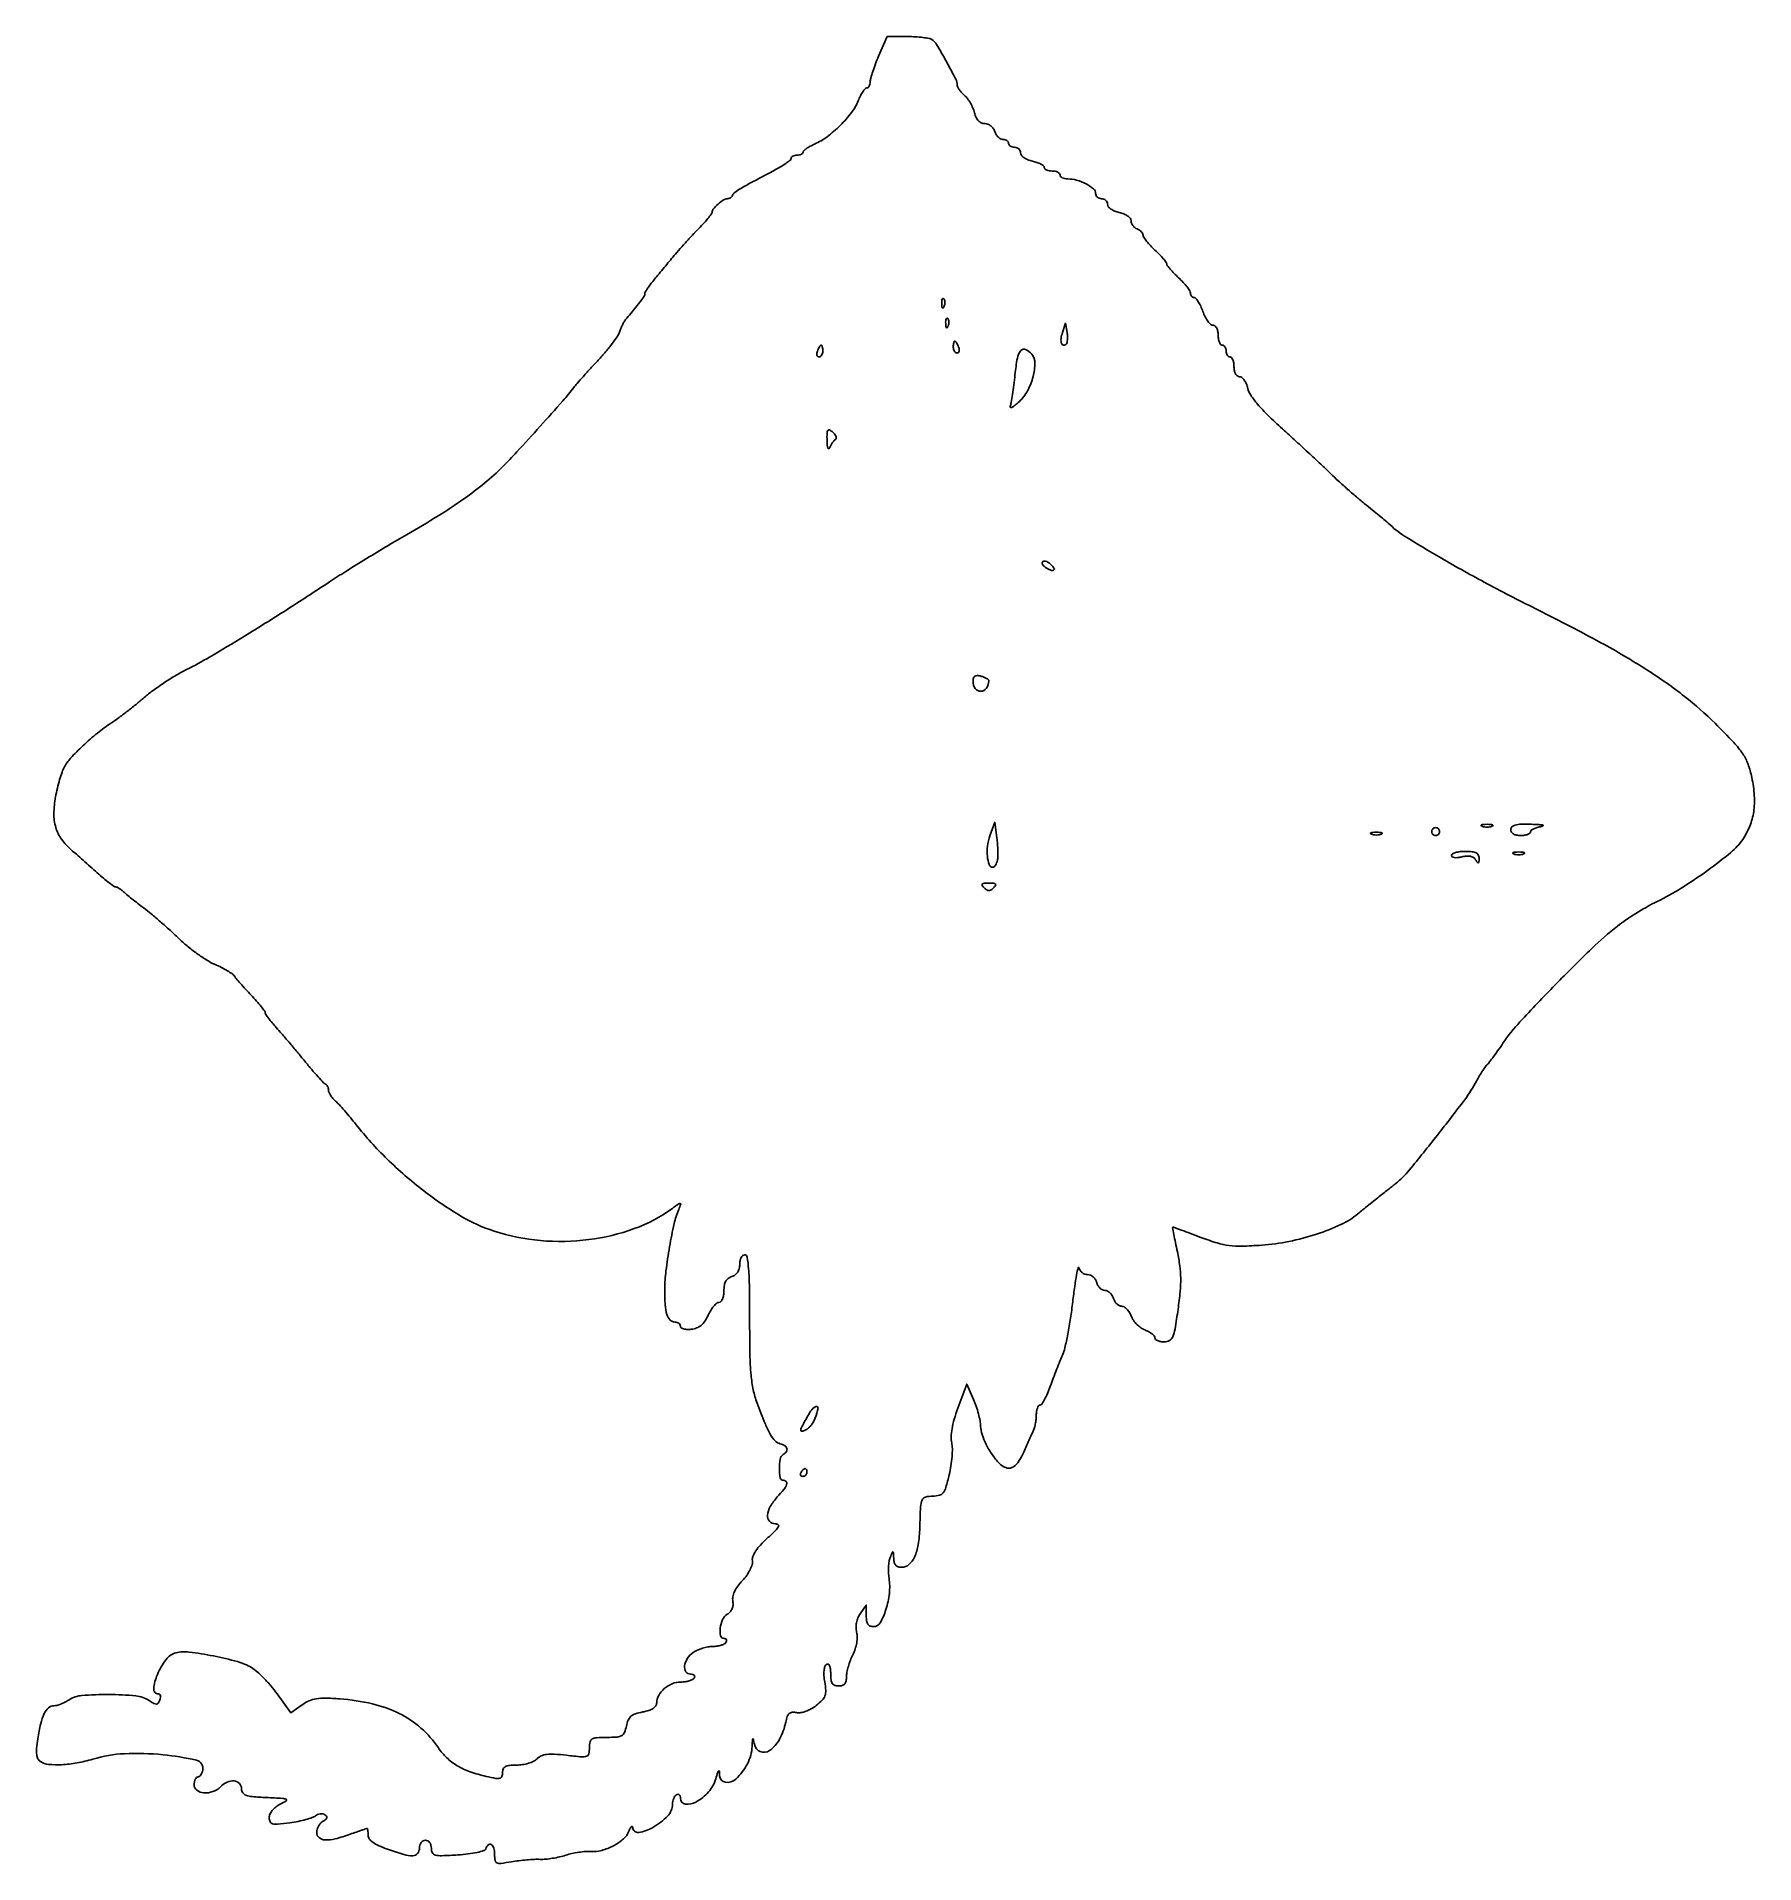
# Model space of a CAD drawing. Extents: x 0 to 435, y 0 to 462.
import ezdxf

# ---------------------------------------------------------------- set-up
doc = ezdxf.new("R2010")
doc.units = 0

msp = doc.modelspace()

# ---------------------------------------------------------------- linework, layer by layer
for points in [[(213.123144, 457.064619, 0.010484), (212.310296, 455.06035, 0.012153), (211.623674, 453.119399, 0.011232), (211.121452, 451.456165, 0.0678), (211, 450.564619, -0.054203), (210.934921, 449.966059, -0.073909), (210.741888, 449.459607, -0.093565), (210.456597, 449.119718, -0.173181), (210.12132, 449, 0.217371), (209.703779, 448.809475, 0.031301), (209.120386, 448.045313, 0.03078), (208.507809, 446.994821, 0.021813), (207.947773, 445.75, -0.067782), (206.266383, 442.775573, -0.034746), (203.438182, 439.546541, -0.034532), (200.125028, 436.681604, -0.056866), (196.933846, 434.810424, 0.020123), (195.810076, 434.257903, 0.028438), (194.861817, 433.671212, 0.027856), (194.166249, 433.123966, 0.21536), (194, 432.755889, -0.189864), (193.886296, 432.467248, -0.088604), (193.559375, 432.222042, -0.06842), (193.074049, 432.055722, -0.04842), (192.5, 432, 0.051412), (191.926059, 431.940829, 0.071339), (191.440625, 431.764784, 0.091382), (191.114332, 431.504896, 0.180921), (191, 431.199266, -0.230384), (190.793477, 430.774841, -0.014117), (189.629973, 429.914275, -0.018691), (188.123151, 428.945846, -0.012571), (186.336078, 427.949266, 0.00163), (180.726166, 424.979839, 0.012637), (178.145874, 423.518324, 0.024504), (176.716593, 422.562109, 0.139982), (176.166667, 421.844709, -0.090892), (175.965474, 421.521754, -0.065995), (175.640997, 421.248133, -0.064534), (175.247887, 421.06312, -0.077906), (174.845238, 421, 0.150486), (173.880335, 420.702863, 0.034099), (172.516743, 419.632214, 0.033159), (171.318034, 418.397735, 0.177944), (171, 417.532398, -0.169643), (170.867336, 417.15264, -0.00636), (169.898438, 415.966404, -0.010864), (168.686903, 414.583213, -0.007362), (167.25, 413.058595, 0.005418), (165.613197, 411.335344, 0.003718), (163.792303, 409.346744, 0.003748), (162.067269, 407.405411, 0.007599), (160.745075, 405.847626, -0.000261), (159.544441, 404.390237, -0.000192), (158.213356, 402.777481, -0.000194), (156.953662, 401.253627, -0.000435), (155.995075, 400.09699, 0.013114), (155.231051, 399.126026, 0.017045), (154.586053, 398.196008, 0.014775), (154.104195, 397.397115, 0.129006), (154, 397, -0.141162), (153.825393, 396.393859, -0.018845), (153.067834, 395.283266, -0.012245), (151.727871, 393.55959, -0.002203), (149.140893, 390.423188, 0.04135), (148.751368, 389.867579, 0.017293), (148.317311, 389.061995, 0.01697), (147.909833, 388.163311, 0.021109), (147.595679, 387.301459, -0.072399), (147.066361, 386.210917, -0.013107), (145.749824, 384.377036, -0.013879), (144.079203, 382.296721, -0.012179), (142.223324, 380.217564, 0.003072), (140.305014, 378.145687, 0.003243), (138.446851, 376.087216, 0.003099), (136.867747, 374.292635, 0.014669), (136, 373.232815, -0.016509), (133.27524, 369.929804, -0.002436), (127.517054, 363.46493, -0.002757), (121.663279, 357.028586, -0.011262), (118, 353.220886, -0.023697), (113.490171, 349.145661, -0.01792), (108.183322, 345.097986, -0.015167), (101.741195, 340.827154, -0.008732), (93.743862, 336.059011, 0.004367), (88.988619, 333.279827, 0.002898), (83.57883, 330.011737, 0.002916), (78.361916, 326.776777, 0.005678), (74.243862, 324.124141, -0.003735), (63.161883, 316.924605, -0.004692), (52.781856, 310.427203, -0.004912), (43.934616, 305.122977, -0.017424), (38.115076, 301.97835, 0.018863), (35.480601, 300.544988, 0.011741), (32.499297, 298.677987, 0.011777), (29.641462, 296.695358, 0.02084), (27.395995, 294.909984, -0.007843), (25.319973, 293.169396, -0.006004), (22.998252, 291.329843, -0.006074), (20.782806, 289.659992, -0.014263), (19.078819, 288.481149, 0.025926), (15.553903, 285.919025, 0.018891), (11.905167, 282.730795, 0.018439), (8.778586, 279.55761, 0.062514), (7.101777, 277.190173, 0.040907), (6.595397, 276.023908, 0.011561), (6.000672, 274.133112, 0.011569), (5.425508, 271.957711, 0.011981), (4.958873, 269.783138, 0.043905), (4.535671, 265.551012, 0.075681), (5.025734, 262.052273, 0.082222), (6.488602, 259.056963, 0.061452), (8.973406, 256.34186, -0.002748), (10.218754, 255.266228, -0.001064), (11.932813, 253.762794, -0.001053), (13.783454, 252.125645, -0.001303), (15.5, 250.592642, 0.007842), (17.081842, 249.216701, 0.011366), (18.52433, 248.056213, 0.007155), (19.757184, 247.137458, 0.157528), (20.178571, 247.000782, -0.112985), (20.525006, 246.921066, -0.026931), (21.045982, 246.633042, -0.026335), (21.622866, 246.228526, -0.023363), (22.178571, 245.75, 0.017112), (22.927728, 245.08841, 0.003903), (24.242012, 244.022597, 0.004034), (25.777541, 242.817258, 0.003916), (27.347427, 241.624797, -0.012947), (29.16362, 240.192794, -0.005734), (31.489314, 238.213812, -0.005671), (33.906542, 236.059987, -0.00761), (36.044698, 234.050449, 0.020501), (38.216512, 232.112239, 0.015787), (40.733827, 230.174406, 0.016049), (43.205558, 228.510887, 0.036272), (45.197271, 227.454209, -0.013646), (46.894501, 226.64988, -0.016601), (48.435732, 225.801799, -0.015252), (49.673212, 225.014284, -0.101632), (50.179689, 224.492988, 0.033524), (50.634045, 223.876888, 0.004281), (51.708498, 222.629419, 0.004996), (53.012854, 221.170661, 0.004141), (54.429689, 219.643229, -0.008273), (55.797932, 218.143515, -0.01196), (56.95258, 216.770229, -0.00772), (57.864036, 215.595261, -0.16074), (58.004627, 215.178798, 0.148233), (58.130109, 214.774782, 0.010717), (58.814349, 213.810024, 0.014272), (59.702651, 212.681552, 0.010283), (60.754627, 211.472347, -0.005865), (62.114586, 209.936736, -0.002126), (64.009791, 207.726566, -0.002108), (66.064073, 205.289423, -0.002509), (67.980833, 202.972347, 0.005047), (69.753438, 200.851542, 0.007221), (71.371364, 199.009585, 0.004246), (72.764026, 197.495565, 0.102784), (73.230833, 197.166667, -0.111975), (73.525219, 196.95114, -0.062431), (73.774057, 196.580387, -0.057496), (73.942743, 196.120478, -0.059239), (74, 195.638908, 0.104573), (74.12, 195.071425, 0.036772), (74.514063, 194.333149, 0.034584), (75.080323, 193.561289, 0.034112), (75.75, 192.871051, -0.023688), (76.64749, 191.983753, -0.006105), (78.008451, 190.467665, -0.0062), (79.519847, 188.698276, -0.006273), (80.980897, 186.89881, 0.032557), (88.821095, 178.217324, 0.028519), (98.060939, 170.20832, 0.029696), (107.493256, 163.786235, 0.056365), (115.849739, 159.996396, 0.05647), (127.61431, 157.607351, 0.053477), (139.838863, 157.843638, 0.055243), (151.336356, 160.615304, 0.070611), (160.950298, 165.71756, -0.003229), (162.605272, 166.905185, -0.189759), (162.959059, 166.992111, -0.482325), (163.077541, 166.793488, -0.008953), (162.562601, 165.5, 0.044064), (161.41641, 161.90579, 0.01189), (160.245426, 156.034295, 0.012521), (159.337192, 149.943765, 0.028978), (159.036755, 145.331787, 0.016475), (159.139333, 141.362124, 0.060183), (159.586917, 138.88844, 0.117892), (160.401011, 137.511423, 0.203275), (161.606989, 137, -0.074971), (162.139226, 136.919744, -0.088746), (162.590803, 136.686738, -0.100687), (162.892679, 136.340263, -0.129725), (163, 135.933578, 0.249719), (163.204679, 135.549316, 0.081602), (163.807813, 135.273366, 0.058686), (164.696507, 135.139948, 0.036601), (165.75, 135.183578, 0.064603), (167.100222, 135.519134, 0.080815), (168.210131, 136.175263, 0.07142), (169.151194, 137.22044, 0.038888), (170, 138.728358, -0.029395), (170.665996, 139.965841, -0.037457), (171.426562, 141.014743, -0.041046), (172.169441, 141.75925, -0.173494), (172.75, 141.978358, 0.208125), (173.238647, 142.201105, 0.083298), (173.641595, 142.834646, 0.061605), (173.91112, 143.781852, 0.03856), (174, 144.932612, -0.042103), (174.115697, 146.304149, -0.085875), (174.47461, 147.319937, -0.103733), (175.098, 148.034013, -0.084964), (176, 148.5, 0.082373), (176.845813, 148.931461, 0.089468), (177.479224, 149.602911, 0.08347), (177.868092, 150.494594, 0.061248), (178, 151.567388, -0.04941), (178.092221, 152.498334, -0.069382), (178.367188, 153.285603, -0.089528), (178.772753, 153.815634, -0.186772), (179.25, 154.000624, -0.370487), (179.891912, 153.449866, -0.018825), (180.23078, 150.501114, -0.015714), (180.443939, 145.803738, -0.003481), (180.5, 137.750624, 0.004254), (180.575271, 128.902952, 0.018008), (180.856106, 123.611807, 0.029556), (181.419099, 119.839088, 0.038874), (182.39715, 116.5, 0.005733), (184.484916, 111.18225, 0.033072), (185.803073, 108.465244, 0.068074), (186.950127, 106.968075, 0.131892), (188.25, 106.225835, -0.073623), (189.397487, 105.735888, -0.190188), (189.928973, 105.028548, -0.22543), (189.789596, 104.240005, -0.100039), (189, 103.5, 0.213263), (188.238215, 102.37928, 0.044219), (188.022781, 99.948023, 0.045637), (188.23411, 97.637527, 0.361738), (189, 97, -0.21578), (189.722666, 96.672895, -0.27205), (189.858437, 95.964887, -0.083748), (189.151486, 94.697713, -0.017921), (187.5, 92.783426, 0.055592), (185.721216, 90.377297, 0.113579), (185.032614, 88.146035, 0.206202), (185.555009, 86.638385, 0.210672), (187.002881, 86, -0.153743), (187.715278, 85.775645, -0.385233), (187.82711, 85.287429, -0.073981), (187.077567, 84.317531, -0.007613), (184.954327, 82.339772, 0.02145), (183.217835, 80.630136, 0.041459), (182.011916, 79.099932, 0.054077), (181.323286, 77.765853, 0.129676), (181.201446, 76.668229, -0.11167), (181.12651, 75.671729, -0.042197), (180.602919, 74.367729, -0.038269), (179.756319, 72.963887, -0.03346), (178.670009, 71.637071, 0.030478), (177.481175, 70.202555, 0.048948), (176.674128, 68.835395, 0.059504), (176.260012, 67.571284, 0.09695), (176.255047, 66.44614, -0.069822), (176.303712, 65.463141, -0.078796), (176.072564, 64.547268, -0.079504), (175.571881, 63.754242, -0.072807), (174.835038, 63.129053, 0.14789), (173.661284, 61.787805, 0.074966), (173.045061, 59.608735, 0.093913), (173.162434, 57.697416, 0.343136), (174.059017, 57, -0.108972), (174.413961, 56.921712, -0.182303), (174.6254, 56.70625, -0.161196), (174.656512, 56.3821, -0.082592), (174.5, 56, -0.139843), (174.077693, 55.614908, -0.042591), (173.264961, 55.29375, -0.038931), (172.249412, 55.073711, -0.0339), (171.163489, 55, 0.046853), (169.960583, 54.887032, 0.029493), (168.590704, 54.542718, 0.029498), (167.27134, 54.039777, 0.046994), (166.222506, 53.443296, 0.095028), (164.742305, 51.917696, 0.115387), (164.058862, 50.051484, 0.180881), (164.405862, 48.612344, 0.249041), (165.559017, 48, -0.066118), (166.110654, 47.926733, -0.138808), (166.478525, 47.70625, -0.191142), (166.607943, 47.379648, -0.139169), (166.5, 47, -0.141937), (166.074032, 46.614762, -0.041902), (165.245127, 46.29375, -0.038364), (164.207748, 46.07368, -0.0331), (163.095971, 46, 0.097555), (160.923658, 45.572086, 0.08146), (158.917686, 44.337926, 0.085739), (157.495313, 42.599087, 0.129355), (157, 40.716572, -0.15405), (156.764987, 39.971892, -0.096809), (156.101929, 39.33358, -0.066665), (154.998743, 38.813904, -0.030424), (153.4509, 38.424811, 0.031801), (151.597109, 37.953385, 0.099668), (150.481429, 37.327435, 0.115582), (149.787437, 36.376981, 0.050831), (149.3259, 34.879498, -0.044551), (148.844304, 33.244409, -0.168705), (148.15965, 32.447451, -0.115986), (146.967785, 32.084178, -0.016229), (144.375, 32, 0.013291), (141.754875, 31.93034, 0.121274), (140.670967, 31.601532, 0.20969), (140.154402, 30.880258, 0.052076), (140, 29.401813, -0.055401), (139.828189, 27.85595, -0.263955), (139.252606, 27.222426, -0.10262), (138.004716, 27.081293, -0.00591), (134.151977, 27.482361, 0.012609), (131.099328, 27.758853, 0.046513), (129.165484, 27.704985, 0.0752), (127.808589, 27.328103, 0.091342), (126.723405, 26.580548, -0.085181), (125.864937, 25.973564, -0.036973), (124.558036, 25.464286, -0.035208), (123.054734, 25.116603, -0.039244), (121.571429, 25, 0.022067), (119.740333, 24.919147, 0.100155), (118.721488, 24.617441, 0.171956), (118.189972, 24.038449, 0.100863), (118, 23.106297, -0.086333), (117.827995, 22.117548, -0.253736), (117.329831, 21.672328, -0.103363), (116.306195, 21.64534, -0.010345), (113.894959, 22.134936, -0.029804), (109.796035, 23.316288, -0.049547), (106.544854, 24.843744, -0.055827), (103.936078, 26.825965, -0.052986), (101.778678, 29.368563, 0.063233), (97.356202, 34.369906, 0.065079), (91.864101, 38.050939, 0.058374), (85.089247, 40.477089, 0.037591), (76.834574, 41.742562, 0.012123), (73.156477, 41.936677, 0.046567), (70.872516, 41.788962, 0.067258), (69.109774, 41.259164, 0.048162), (67.323916, 40.230648), (64.478683, 38.204664), (60.989342, 43.028146, 0.019933), (59.433347, 45.007872, 0.01703), (57.643744, 46.967652, 0.017367), (55.892859, 48.638354, 0.045868), (54.5, 49.665829, 0.070245), (50.97113, 51.172948, 0.017664), (44.86574, 52.589931, 0.016428), (38.724229, 53.580244, 0.092947), (35.427953, 53.387715, 0.173548), (32.923853, 51.720582, 0.058629), (30.703547, 47.866219, 0.078226), (29.792985, 44.290679, 0.441791), (30.968615, 43, -0.189513), (31.287979, 42.874444, -0.145911), (31.479571, 42.548834, -0.098), (31.502777, 42.052294, -0.054487), (31.347856, 41.464115, -0.059185), (30.942979, 40.695151, -0.232618), (30.488795, 40.440611, -0.140325), (29.843194, 40.588454, -0.018581), (28.629241, 41.317958, 0.122031), (25.233703, 42.501545, 0.021469), (18.432171, 42.839241, 0.02127), (11.630175, 42.595244, 0.126074), (8.289112, 41.453778, -0.027281), (7.329513, 40.89733, -0.024574), (6.281498, 40.427047, -0.025365), (5.299454, 40.099485, -0.067911), (4.570367, 40, 0.183775), (3.208472, 39.48194, 0.09723), (2.099301, 38.022772, 0.057468), (1.199919, 35.49072, 0.019415), (0.468572, 31.639438, 0.014836), (0.179498, 29.225139, 0.05069), (0.198133, 27.645331, 0.085247), (0.504382, 26.592894, 0.139125), (1.119876, 25.904751, 0.115838), (3.199955, 25.183087, 0.037236), (6.487142, 25.088186, 0.03399), (10.369722, 25.530877, 0.028271), (14.408931, 26.510824, -0.062402), (22.39117, 27.880166, -0.036085), (32.141959, 27.617937, -0.032192), (40.596208, 26.224188, -0.404423), (42.197554, 23.75, -0.048255), (41.997291, 23.080478, -0.06033), (41.68225, 22.514063, -0.0724), (41.306691, 22.128806, -0.164869), (40.926676, 22, 0.203094), (40.572526, 21.84996, 0.084055), (40.272211, 21.4125, 0.064209), (40.068089, 20.765593, 0.044381), (40, 20, 0.238564), (40.696139, 18.624018, 0.140647), (42.463544, 17.96966, 0.106442), (44.731231, 18.282192, 0.109524), (46.642857, 19.5, -0.090502), (48.339013, 20.672607, -0.127839), (50.140932, 20.982054, -0.179794), (51.464935, 20.358719, -0.196211), (52, 19.047717, 0.142004), (52.298736, 18.017074, 0.16677), (53.088469, 17.383586, 0.065785), (54.723446, 17.027961, 0.008799), (58.25, 16.797717, -0.002475), (62.40602, 16.579123, -0.099465), (63.283684, 16.34961, -0.588424), (63.303674, 15.972887, -0.021542), (61.75, 15.089485, 0.048472), (60.661522, 14.390585, 0.055051), (59.778436, 13.521075, 0.061735), (59.195105, 12.590316, 0.109567), (59, 11.710654, 0.104543), (59.220088, 10.669544, 0.232762), (59.825604, 10.162873, 0.084898), (61.105797, 10.073129, 0.008121), (64.225002, 10.43546, 0.014742), (66.315676, 10.775781, 0.017197), (68.276823, 11.22513, 0.016346), (69.896232, 11.712472, 0.092189), (70.681197, 12.15038, -0.075432), (71.239561, 12.48671, -0.067221), (71.895067, 12.659212, -0.070158), (72.544398, 12.648171, -0.099447), (73.084611, 12.447707, -0.083016), (73.524994, 12.062063, -0.244158), (73.605267, 11.679768, -0.162344), (73.33264, 11.275967, -0.03623), (72.628416, 10.811927, 0.079827), (72.005446, 10.318862, 0.056211), (71.478347, 9.595413, 0.055689), (71.120816, 8.76393, 0.073841), (71, 7.95031, 0.220629), (71.600245, 6.656225, 0.164626), (73.083292, 6.070969, 0.076621), (75.668951, 6.33928, 0.022365), (79.5, 7.528836, -0.00155), (81.051125, 8.082224, -0.002378), (82.398438, 8.551001, -0.000794), (83.565508, 8.948787, -0.066787), (83.75, 8.984944, -0.369689), (83.848515, 8.910353, -0.018163), (83.926563, 8.477026, -0.022165), (83.98201, 7.910462, -0.013309), (84, 7.234719, 0.163343), (84.299668, 6.341898, 0.075485), (85.187377, 5.476868, 0.050162), (86.684654, 4.616527, 0.020009), (88.884214, 3.734719, 0.013742), (93.048967, 2.383214, 0.079915), (95.33116, 2.092236, 0.213252), (96.515767, 2.668688, 0.176216), (97, 4, -0.072314), (97.111864, 4.769411, -0.08892), (97.4375, 5.416667, -0.10214), (97.924246, 5.846791, -0.130775), (98.5, 6, -0.131855), (99.082554, 5.843657, -0.104807), (99.568218, 5.406181, -0.089398), (99.890011, 4.740666, -0.06812), (100, 3.937087, 0.122117), (100.276343, 2.822493, 0.21412), (101.01167, 2.24842, 0.069816), (102.607778, 2.085711, 0.006046), (106.701026, 2.290164, 0.014859), (109.352157, 2.533998, 0.023938), (111.587362, 2.916074, 0.021839), (113.294704, 3.371794, 0.240624), (113.784359, 3.853078, -0.121359), (114.406897, 4.838825, -0.348851), (115.159488, 4.910287, -0.187859), (115.796407, 4.023343, -0.062929), (116, 2.412102, 0.040797), (116.124902, 0.883877, 0.253934), (116.590469, 0.284562, 0.136362), (117.561067, 0.145867, 0.009996), (120.25, 0.549808, -0.01188), (122.09671, 0.820117, -0.009011), (124.132812, 1.031734, -0.009125), (126.051576, 1.161041, -0.020921), (127.5, 1.171475, 0.032036), (128.899622, 1.212662, 0.016297), (130.646875, 1.434094, 0.016122), (132.440938, 1.780787, 0.023193), (134, 2.211448, -0.023847), (135.542406, 2.635336, -0.017553), (137.284537, 2.962104, -0.017819), (138.957647, 3.154817, -0.037354), (140.26651, 3.160536, 0.082722), (143.079355, 3.427893, 0.056728), (146.070988, 4.59915, 0.058479), (148.59629, 6.339162, 0.117486), (149.988207, 8.30236, -0.019594), (150.334722, 9.074097, -0.081327), (150.631872, 9.487256, -0.401713), (150.82324, 9.491281, -0.196782), (150.936614, 9.25, 0.438985), (152.45793, 7.987178, 0.098859), (156.042455, 9.221267, 0.06734), (159.785743, 12.145248, 0.195743), (161, 15.128074, -0.051587), (161.074145, 15.844808, -0.048243), (161.29375, 16.548308, -0.051737), (161.616749, 17.13624, -0.103233), (162, 17.5, -0.139169), (162.379648, 17.607943, -0.191142), (162.70625, 17.478525, -0.138808), (162.926733, 17.110654, -0.066118), (163, 16.559017, 0.377913), (164.241164, 15.151412, 0.159445), (166.921406, 15.668872, 0.085217), (170.113237, 18.234021, 0.108884), (171.94007, 21.523931, -0.003951), (172.455702, 23.203429, -0.157385), (172.676847, 23.514515, -0.589145), (172.842597, 23.439659, -0.010903), (172.914047, 22.25, 0.366926), (174.377729, 20.651914, 0.219551), (176.992231, 21.478823, 0.089085), (179.951035, 25.33458, 0.107308), (181.136182, 29.735976, -0.002105), (181.224412, 31.385433, -0.197237), (181.325883, 31.597047, -0.579079), (181.443381, 31.558684, -0.003785), (181.705733, 30.25, 0.251614), (183.199761, 28.414782, 0.258049), (185.52688, 28.673099, 0.116563), (188.087869, 31.574921, 0.073535), (189.619539, 35.847696, -0.033462), (190.006132, 37.276214, -0.129912), (190.511505, 38.031707, -0.165462), (191.247899, 38.338628, -0.064044), (192.365963, 38.270374, 0.088845), (193.423125, 38.258049, 0.044642), (194.719277, 38.595637, 0.041129), (196.079293, 39.213171, 0.03954), (197.339042, 40.05205, 0.031931), (198.848604, 41.403953, 0.107887), (199.549639, 42.518015, 0.102002), (199.743179, 43.858286, 0.026877), (199.496204, 46.022471, -0.024346), (199.306553, 47.61288, -0.041876), (199.324817, 48.946122, -0.052465), (199.529209, 49.942976, -0.179428), (199.929441, 50.456392, -0.249828), (200.36719, 50.48442, -0.183292), (200.716581, 50.13303, -0.079471), (200.935408, 49.314969, -0.025697), (201, 48.059017, 0.029504), (201.090883, 46.520154, 0.11578), (201.413451, 45.632377, 0.167735), (202.020928, 45.161519, 0.081932), (203, 45, 0.074441), (203.919129, 45.137604, 0.142887), (204.536904, 45.543295, 0.125778), (204.888024, 46.259833, 0.051393), (205, 47.346362, -0.049213), (205.110933, 48.470704, -0.020897), (205.469012, 49.943637, -0.020434), (205.985351, 51.495864, -0.025192), (206.596637, 52.89326, 0.037159), (207.194138, 54.353249, 0.036326), (207.574373, 55.896656, 0.038528), (207.709562, 57.363347, 0.065292), (207.567653, 58.586472, -0.057941), (207.413544, 59.763854, -0.051359), (207.522511, 60.9957, -0.050855), (207.882568, 62.191451, -0.054281), (208.471015, 63.262081), (210, 65.445012), (210, 62.722506, 0.037903), (210.097937, 61.432434, 0.11306), (210.42172, 60.613964, 0.152751), (211.000487, 60.159405, 0.090902), (211.870039, 60, 0.27134), (213.516338, 60.964421, 0.051002), (214.961386, 64.297971, 0.0491), (215.838733, 68.434524, 0.066395), (215.755819, 72.251993, -0.028991), (215.621459, 73.642226, -0.023837), (215.635304, 75.133398, -0.024478), (215.781089, 76.504919, -0.056953), (216.055014, 77.5, -0.003574), (216.592866, 78.810122, -0.37997), (216.753601, 78.887341, -0.322715), (216.874028, 78.734733, -0.00313), (216.929715, 77.25, 0.057995), (217.078992, 76.242453, 0.118637), (217.459091, 75.545229, 0.130983), (218.08514, 75.139499, 0.078798), (218.964816, 75, 0.18156), (220.793275, 75.686582, 0.106559), (222.206819, 77.584854, 0.069246), (223.136621, 80.706605, 0.030641), (223.523834, 85, -0.004979), (223.72944, 90.318669, -0.086312), (224.108248, 92.006368, -0.235147), (224.977053, 92.762091, -0.063585), (226.840285, 93, 0.062164), (228.477286, 93.204314, 0.168724), (229.440225, 93.838835, 0.093107), (230.128162, 95.199246, 0.011765), (230.974926, 98.39548, 0.020272), (231.421264, 100.656388, 0.019192), (231.692891, 102.987658, 0.019559), (231.772991, 105.067168, 0.0614), (231.601455, 106.451794, -0.073891), (231.451376, 107.972201, -0.031747), (231.681034, 110.003245, -0.026753), (232.249916, 112.43769, -0.016648), (233.162295, 115.224957), (235.390962, 121.337287), (237.121318, 117.418644, -0.021164), (237.789276, 115.714213, -0.01706), (238.365167, 113.832954, -0.017387), (238.777587, 112.056946, -0.041719), (238.925836, 110.714817, 0.072057), (239.296926, 108.55929, 0.037497), (240.334642, 106.029811, 0.035579), (241.846228, 103.481585, 0.038752), (243.665606, 101.25, 0.112666), (245.261676, 100.19297, 0.191538), (246.840058, 100.221264, 0.140146), (248.326823, 101.41105, 0.053253), (249.638262, 103.75, -0.002659), (250.317488, 105.313059, -0.002467), (251.030321, 106.908514, -0.002459), (251.678491, 108.321697, -0.008289), (252.122084, 109.236431, 0.044242), (252.459095, 110.080983, 0.021891), (252.742112, 111.201147, 0.021535), (252.935879, 112.396975, 0.029402), (253, 113.486431, -0.034701), (253.066896, 114.449175, -0.052842), (253.269455, 115.261639, -0.068883), (253.565464, 115.820002, -0.240953), (253.917292, 116, 0.250778), (254.362593, 116.238332, 0.020905), (255.06583, 117.395313, 0.023948), (255.819422, 118.929977, 0.016011), (256.539096, 120.75, -0.003888), (257.29241, 122.799011, -0.00297), (258.147333, 125.029447, -0.003003), (258.973098, 127.109119, -0.007072), (259.620376, 128.648119, 0.046488), (260.228037, 130.485743, 0.008997), (260.952859, 133.912343, 0.009499), (261.652742, 137.954068, 0.008646), (262.223154, 142.148119, -0.00496), (262.718626, 146.003766, -0.010836), (263.191468, 148.945072, -0.016171), (263.583743, 150.755253, -0.800074), (263.797907, 150.75, 0.093808), (264.067821, 150.081556, 0.079859), (264.575906, 149.514062, 0.079452), (265.238961, 149.132109, 0.091265), (265.956693, 149, -0.101885), (266.68763, 148.849494, -0.075781), (267.388671, 148.4125, -0.072608), (267.953945, 147.764278, -0.079268), (268.289749, 147, 0.067114), (268.603837, 146.235476, 0.068538), (269.107457, 145.5875, 0.07526), (269.716468, 145.149957, 0.118744), (270.338993, 145, -0.116543), (270.969889, 144.850922, -0.070779), (271.603359, 144.4125, -0.064718), (272.143344, 143.764623, -0.064647), (272.5, 143, 0.061798), (272.851415, 142.235311, 0.063511), (273.376411, 141.5875, 0.07023), (273.987583, 141.148723, 0.121195), (274.592139, 141, -0.141891), (275.219884, 140.818196, -0.060706), (275.902613, 140.260357, -0.053266), (276.532624, 139.445301, -0.047106), (277.006818, 138.482067, 0.063212), (277.557892, 137.447859, 0.042416), (278.422565, 136.422565, 0.042416), (279.447859, 135.557892, 0.063212), (280.482067, 135.006818, -0.033227), (281.445922, 134.565065, -0.0427), (282.260357, 134.029693, -0.048588), (282.829762, 133.484177, -0.179316), (283, 133.024751, 0.211991), (283.173975, 132.632854, 0.080744), (283.687077, 132.301021, 0.06145), (284.443492, 132.075146, 0.041884), (285.338986, 132, 0.125898), (286.669687, 132.340461, 0.168399), (287.500357, 133.257216, 0.05961), (288.081947, 135.25397, 0.005764), (288.85143, 140.25, 0.011542), (289.382687, 144.723342, 0.02671), (289.523701, 148.101669, 0.030325), (289.298875, 151.204881, 0.019678), (288.681909, 154.75, -0.003032), (288.182096, 157.146709, -0.005108), (287.795549, 159.164062, -0.001072), (287.481849, 160.918275, -0.466393), (287.550404, 161, -0.087685), (287.712715, 160.971315, -0.000265), (289.717546, 160.238643, -0.001524), (291.982407, 159.401746, -0.000951), (294.630941, 158.408146, 0.015625), (298.758352, 156.99644, 0.042768), (301.768603, 156.34592, 0.038954), (304.999991, 156.185908, 0.011223), (310, 156.44031, 0.031856), (316.895561, 157.390763, 0.028531), (323.879237, 159.231452, 0.029801), (330.038806, 161.651326, 0.065177), (334.315163, 164.35683, -0.002772), (335.529271, 165.356265, -0.001395), (337.072029, 166.604819, -0.001385), (338.674032, 167.886648, -0.002055), (340.085268, 169, 0.000415), (341.353667, 169.993934, 0.000529), (342.521337, 170.9125, 0.00041), (343.499039, 171.684603, 0.004449), (343.890538, 172, 0.048837), (347.319412, 175.423752, 0.005123), (354.445202, 184.266219, 0.005686), (361.347887, 193.221348, 0.038922), (364.339346, 197.914132, -0.008486), (365.121764, 199.32389, -0.010853), (365.892086, 200.593526, -0.008908), (366.574865, 201.624674, -0.085584), (366.94132, 202, 0.072275), (367.350844, 202.397822, 0.004016), (368.427942, 203.821875, 0.006133), (369.679458, 205.548273, 0.004445), (371.032272, 207.5, -0.037617), (375.331656, 212.899949, -0.006708), (384.234612, 222.247776, -0.007455), (393.518441, 231.458459, -0.024747), (400, 237.109482, -0.017905), (402.119472, 238.660545, -0.01008), (404.79375, 240.396626, -0.01005), (407.567073, 242.04226, -0.016187), (410, 243.318369, 0.026716), (416.105519, 246.686545, 0.017437), (422.782207, 251.180283, 0.016215), (428.666535, 255.744375, 0.069595), (431.649578, 259.013344, 0.055209), (433.452261, 262.389565, 0.058477), (434.42927, 266.014065, 0.053166), (434.592011, 270.05552, 0.034691), (433.961644, 274.684758, 0.035419), (433.004137, 278.071915, 0.062744), (431.687378, 280.653706, 0.040062), (429.391104, 283.510587, 0.007307), (424.654186, 288.378779, 0.030905), (416.941713, 295.179529, 0.022814), (407.645146, 301.749997, 0.018082), (395.777012, 308.759164, 0.008541), (380, 316.977402, -0.00663), (367.031886, 323.669599, -0.008894), (355.471385, 330.097465, -0.008101), (346.142567, 335.707758, -0.057), (342, 339, 0.023747), (341.63175, 339.334838, 0.00088), (340.181994, 340.528125, 0.001597), (338.460061, 341.931183, 0.001122), (336.513171, 343.5, -0.007069), (334.306199, 345.322109, -0.00451), (331.789347, 347.5, -0.00453), (329.359747, 349.680433, -0.008408), (327.434851, 351.5, 0.00499), (325.319166, 353.527481, 0.001637), (322.164461, 356.471459, 0.001631), (318.641595, 359.716192, 0.001844), (315.238595, 362.807094, -0.010453), (311.614538, 366.21447, -0.022159), (308.986017, 369.030403, -0.027634), (307.227198, 371.337192, -0.095278), (306.48746, 373.057094, 0.043466), (306.135292, 374.183257, 0.055641), (305.613676, 375.135521, 0.066873), (305.011737, 375.787071, 0.174595), (304.420545, 376, -0.156301), (303.848978, 376.183147, -0.108899), (303.392054, 376.689972, -0.081443), (303.097399, 377.48679, -0.047954), (303, 378.5, 0.038131), (302.926884, 379.457356, 0.057076), (302.70625, 380.265625, 0.074992), (302.382936, 380.817169, 0.226478), (302, 381, -0.148195), (301.618646, 381.115568, -0.098894), (301.29375, 381.440625, -0.082425), (301.074694, 381.926543, -0.064853), (301, 382.5, 0.064853), (300.925306, 383.073457, 0.082425), (300.70625, 383.559375, 0.098894), (300.381354, 383.884432, 0.148195), (300, 384, -0.226478), (299.617064, 384.182831, -0.074992), (299.29375, 384.734375, -0.057076), (299.073116, 385.542644, -0.038131), (299, 386.5, 0.049509), (298.904629, 387.46081, 0.070458), (298.620089, 388.268902, 0.091213), (298.19884, 388.810375, 0.183962), (297.700888, 389, -0.190962), (297.115955, 389.231855, -0.045944), (296.411616, 390.028125, -0.040677), (295.715973, 391.160005, -0.030708), (295.13616, 392.5, 0.022114), (294.583215, 393.84062, 0.031492), (293.967583, 394.971875, 0.032342), (293.373382, 395.793712, 0.223653), (292.935272, 396, -0.116736), (292.578528, 396.08444, -0.100531), (292.274736, 396.32277, -0.092987), (292.070801, 396.679165, -0.08377), (292, 397.09879, 0.143035), (291.828188, 397.687098, 0.021819), (291.11875, 398.698022, 0.022916), (290.148707, 399.846499, 0.018062), (289, 401, -0.011544), (287.850796, 402.124305, -0.016161), (286.88125, 403.184123, -0.012463), (286.137998, 404.096311, -0.1662), (286, 404.5, 0.1662), (285.862002, 404.903689, 0.012463), (285.11875, 405.815877, 0.016161), (284.149204, 406.875695, 0.011544), (283, 408, -0.016335), (281.851173, 409.145682, -0.021271), (280.88125, 410.270551, -0.019501), (280.16468, 411.253277, -0.148844), (280, 411.794221, 0.128036), (279.890161, 412.216129, 0.063599), (279.559375, 412.663764, 0.05682), (279.073686, 413.067776, 0.053533), (278.5, 413.361626, -0.077121), (277.92658, 413.690207, -0.064982), (277.440625, 414.194651, -0.066776), (277.111999, 414.791086, -0.092826), (277, 415.38916, 0.173983), (276.782972, 415.993984, 0.067255), (276.119992, 416.608468, 0.055867), (275.149571, 417.140541, 0.043454), (274, 417.5, -0.042631), (272.851938, 417.856917, -0.054928), (271.88125, 418.382641, -0.066074), (271.216384, 418.987375, -0.177007), (271, 419.579455, 0.10474), (270.885198, 420.121479, 0.099113), (270.559375, 420.582715, 0.096504), (270.072583, 420.891847, 0.093615), (269.5, 421, -0.088067), (268.927274, 421.101666, -0.094673), (268.440625, 421.393474, -0.100043), (268.115079, 421.828491, -0.111211), (268, 422.339485, 0.22498), (267.446447, 423.507442, 0.05168), (265.574559, 424.740131, 0.050031), (263.206732, 425.683401, 0.069894), (260.952947, 426, -0.049231), (260.205593, 426.073765, -0.069228), (259.573678, 426.29375, -0.089405), (259.148283, 426.618194, -0.18737), (259, 427, 0.191087), (258.848523, 427.381882, 0.088204), (258.4125, 427.70625, 0.068025), (257.765418, 427.926307, 0.048028), (257, 428, -0.044077), (256.234392, 428.067622, -0.06388), (255.5875, 428.27041, -0.083673), (255.149899, 428.568711, -0.204147), (255, 428.920545, 0.230346), (254.806252, 429.31879, 0.04518), (254.11875, 429.764234, 0.039605), (253.149012, 430.180468, 0.027524), (252, 430.5, -0.042631), (250.851938, 430.856917, -0.054928), (249.88125, 431.382641, -0.066074), (249.216384, 431.987375, -0.177007), (249, 432.579455, 0.10474), (248.885198, 433.121479, 0.099113), (248.559375, 433.582715, 0.096504), (248.072583, 433.891847, 0.093615), (247.5, 434, -0.064853), (246.926543, 434.074694, -0.082425), (246.440625, 434.29375, -0.098894), (246.115568, 434.618646, -0.148195), (246, 435, 0.141874), (245.889573, 435.38134, 0.099744), (245.57917, 435.70625, 0.084602), (245.114976, 435.925123, 0.068054), (244.567388, 436, -0.122947), (243.972302, 436.148573, -0.069989), (243.36914, 436.5875, -0.063046), (242.849532, 437.235286, -0.06077), (242.5, 438, 0.080356), (242.113929, 438.764384, 0.069439), (241.489582, 439.4125, 0.071367), (240.7306, 439.850019, 0.095397), (239.951664, 440, -0.103658), (239.083544, 440.18193, -0.100767), (238.351461, 440.697981, -0.082369), (237.773523, 441.558241, -0.046318), (237.359151, 442.75, 0.041392), (236.964761, 443.921293, 0.028923), (236.339111, 445.167268, 0.0293), (235.594472, 446.299455, 0.052398), (234.840099, 447.117295, -0.025051), (234.135742, 447.801842, -0.029153), (233.540529, 448.521142, -0.030184), (233.117192, 449.177784, -0.128778), (233, 449.625252, 0.119059), (232.609015, 451.243959, 0.00731), (230.263695, 455.655594, 0.007518), (227.793943, 459.986363, 0.113555), (226.608759, 461.234687, 0.102135), (225.892432, 461.522154, 0.014593), (224.319684, 461.758058, 0.016082), (222.417381, 461.925013, 0.013099), (220.373144, 461.984687), (215.246288, 462)], [(229.683114, 393.8125, -0.054073), (229.461564, 393.395823, -0.470617), (229.279315, 393.37858, -0.168741), (229.137993, 393.670344, -0.018894), (229.078947, 394.416667, -0.028489), (229.089945, 395.112848, -0.077125), (229.200665, 395.592839, -0.208169), (229.385309, 395.77538, -0.296942), (229.604167, 395.729167, -0.126455), (229.797407, 395.402231, -0.060344), (229.876576, 394.916927, -0.05415), (229.839148, 394.359369, -0.051402)], [(230.683114, 388.8125, -0.054073), (230.461564, 388.395823, -0.470617), (230.279315, 388.37858, -0.168741), (230.137993, 388.670344, -0.018894), (230.078947, 389.416667, -0.028489), (230.089945, 390.112848, -0.077125), (230.200665, 390.592839, -0.208169), (230.385309, 390.77538, -0.296942), (230.604167, 390.729167, -0.126455), (230.797407, 390.402231, -0.060344), (230.876576, 389.916927, -0.05415), (230.839148, 389.359369, -0.051402)], [(260.580803, 384.24747, -0.229376), (259.886652, 384.006252, -0.29236), (259.373676, 384.425654, -0.111582), (259.25966, 385.630973, -0.051336), (259.621937, 387.174639), (260.426486, 389.5), (260.794046, 387.164136, -0.025908), (260.892087, 386.227292, -0.031372), (260.883024, 385.343822, -0.032832), (260.782114, 384.620539, -0.146315)], [(199, 382.5, -0.062722), (198.92777, 381.926468, -0.08088), (198.715469, 381.440625, -0.098158), (198.400789, 381.115494, -0.152681), (198.031385, 381, -0.184534), (197.710807, 381.122486, -0.147206), (197.516384, 381.440625, -0.100118), (197.488865, 381.925634, -0.055937), (197.638374, 382.5, -0.02136), (197.887494, 383.074558, -0.030395), (198.160341, 383.559375, -0.030693), (198.420671, 383.912889, -0.222225), (198.606989, 384, -0.289661), (198.758929, 383.903916, -0.046727), (198.884553, 383.559375, -0.039339), (198.971531, 383.074824, -0.024748)], [(233.361626, 383.5, -0.055937), (233.511135, 382.925634, -0.100118), (233.483616, 382.440625, -0.147206), (233.289193, 382.122486, -0.184534), (232.968615, 382, -0.152681), (232.599211, 382.115494, -0.098158), (232.284531, 382.440625, -0.08088), (232.07223, 382.926468, -0.062722), (232, 383.5, -0.024748), (232.028469, 384.074824, -0.039339), (232.115447, 384.559375, -0.046727), (232.241071, 384.903916, -0.289661), (232.393011, 385, -0.222225), (232.579329, 384.912889, -0.030693), (232.839659, 384.559375, -0.030395), (233.112506, 384.074558, -0.02136)], [(251.844994, 381.686771, -0.176196), (252.648784, 379.442456, -0.062782), (252.199577, 376.014477, -0.059028), (250.805459, 372.45834, -0.081883), (248.723997, 369.748204, -0.016065), (247.628464, 368.786712, -0.051287), (246.818782, 368.249592, -0.243108), (246.466964, 368.247386, -0.383989), (246.36576, 368.510772, 0.046821), (246.628447, 369.449571, 0.006203), (246.971416, 371.485975, 0.007146), (247.314479, 373.91767, 0.005942), (247.611533, 376.512568, -0.020211), (248.206543, 380.659363, -0.126366), (249.100956, 382.587502, -0.34111), (250.305789, 382.866554, -0.112522)], [(202.197278, 360.088271, 0.065383), (201.812482, 359.756967, 0.029142), (201.395766, 359.23218, 0.028233), (201.013425, 358.617419, 0.034067), (200.728891, 358, -0.256239), (200.509855, 357.813482, -0.376517), (200.302434, 357.931281, -0.061811), (200.145846, 358.663669, -0.015943), (200.078947, 359.872445, -0.010343), (200.073715, 361.795546, -0.149826), (200.282598, 362.435711, -0.381843), (200.704169, 362.533726, -0.04795), (201.547334, 361.960716, -0.049996), (202.074421, 361.425947, -0.086252), (202.376531, 360.880964, -0.128372), (202.413271, 360.415394, -0.206342)], [(257.542269, 327.226461, -0.290998), (256.836255, 327.044586, -0.061385), (255.627636, 327.608929, -0.064219), (254.625506, 328.432195, -0.339284), (254.558608, 329.094829, -0.186302), (254.873348, 329.333521, -0.116952), (255.34048, 329.35578, -0.085319), (255.896453, 329.149388, -0.05472), (256.452005, 328.740044, -0.019278), (256.94956, 328.244972, -0.031289), (257.327609, 327.783911, -0.032791), (257.565353, 327.403585, -0.321826)], [(240.984687, 299.133369, -0.144289), (240.383513, 297.261593, -0.237124), (238.961149, 296.470128, -0.256137), (237.568658, 297.158932, -0.153678), (237, 298.965397, -0.065062), (237.109876, 299.80622, -0.183527), (237.449878, 300.279571, -0.162743), (238.051311, 300.441002, -0.048876), (239, 300.289749, -0.028036), (239.764848, 300.043199, -0.03994), (240.408002, 299.73432, -0.04559), (240.860806, 299.411959, -0.224977)], [(243.15942, 253.75, -0.039327), (242.9527, 253.080182, -0.051839), (242.656859, 252.514062, -0.062316), (242.322157, 252.124346, -0.186293), (242, 252, -0.315803), (241.080225, 252.645292, -0.064152), (240.622456, 254.701055, -0.053787), (240.666284, 257.357204, -0.05479), (241.276995, 259.925639), (242.5, 263.351279), (243.026051, 259.425639, -0.013927), (243.198563, 257.794332, -0.013504), (243.282224, 256.139094, -0.013538), (243.277002, 254.68053, -0.047556)], [(340.25, 260.337719, -0.057986), (339.679992, 260.181385, -0.037979), (339, 260.12966, -0.037979), (338.320008, 260.181385, -0.057986), (337.75, 260.337719, -0.174857), (337.540618, 260.525001, -0.447206), (337.601562, 260.693942, -0.078554), (338.10856, 260.810911, -0.017491), (339, 260.842105, -0.017491), (339.89144, 260.810911, -0.078554), (340.398438, 260.693942, -0.447206), (340.459382, 260.525001, -0.174857)], [(355, 261, -0.099038), (354.923658, 260.618362, -0.097945), (354.70625, 260.29375, -0.097945), (354.381638, 260.076342, -0.099038), (354, 260, -0.099038), (353.618362, 260.076342, -0.097945), (353.29375, 260.29375, -0.097945), (353.076342, 260.618362, -0.099038), (353, 261, -0.099038), (353.076342, 261.381638, -0.097945), (353.29375, 261.70625, -0.097945), (353.618362, 261.923658, -0.099038), (354, 262, -0.099038), (354.381638, 261.923658, -0.097945), (354.70625, 261.70625, -0.097945), (354.923658, 261.381638, -0.099038)], [(368.25, 262.337719, -0.057986), (367.679992, 262.181385, -0.037979), (367, 262.12966, -0.037979), (366.320008, 262.181385, -0.057986), (365.75, 262.337719, -0.174857), (365.540618, 262.525001, -0.447206), (365.601562, 262.693942, -0.078554), (366.10856, 262.810911, -0.017491), (367, 262.842105, -0.017491), (367.89144, 262.810911, -0.078554), (368.398438, 262.693942, -0.447206), (368.459382, 262.525001, -0.174857)], [(380.75, 262.283746, 0.031318), (379.696831, 262.056009, 0.045236), (378.807813, 261.71529, 0.054426), (378.18657, 261.321337, 0.228062), (378, 260.933578, -0.237344), (377.819957, 260.575656, -0.070435), (377.265625, 260.274238, -0.053886), (376.457501, 260.068126, -0.03553), (375.5, 260, -0.04716), (374.456621, 260.09863, -0.088208), (373.666667, 260.4, -0.118484), (373.177821, 260.88002, -0.140575), (373, 261.5, -0.204136), (373.302334, 262.209664, -0.12911), (374.100028, 262.654312, -0.057815), (375.604359, 262.860506, -0.012313), (378.25, 262.850168, -0.00778), (380.127694, 262.767323, -0.040811), (381.15, 262.621976, -0.655236), (381.182026, 262.453538, -0.112534)], [(364.984687, 254.25, -0.014539), (364.950567, 253.348373, -0.286495), (364.795298, 253.133139, -0.343307), (364.562032, 253.198599, -0.017816), (364.092021, 253.885347, 0.107859), (363.541685, 254.44228, 0.09269), (362.779132, 254.757172, 0.073424), (361.799369, 254.816203, 0.039895), (360.607334, 254.616295, -0.031363), (359.559674, 254.422188, -0.064954), (358.729106, 254.429854, -0.106534), (358.196053, 254.625172, -0.257289), (358, 254.980948, -0.274991), (358.233735, 255.373796, -0.053561), (359.028125, 255.700653, -0.043316), (360.158923, 255.926051, -0.02755), (361.5, 256, -0.023494), (363.230286, 255.918653, -0.093129), (364.248916, 255.626094, -0.161507), (364.791219, 255.083516, -0.118968)], [(376.25, 255.337719, -0.057986), (375.679992, 255.181385, -0.037979), (375, 255.12966, -0.037979), (374.320008, 255.181385, -0.057986), (373.75, 255.337719, -0.174857), (373.540618, 255.525001, -0.447206), (373.601562, 255.693942, -0.078554), (374.10856, 255.810911, -0.017491), (375, 255.842105, -0.017491), (375.89144, 255.810911, -0.078554), (376.398438, 255.693942, -0.447206), (376.459382, 255.525001, -0.174857)], [(242.2, 246.8, -0.049631), (241.547259, 246.265408, -0.147822), (241, 246.1, -0.147822), (240.452741, 246.265408, -0.049631), (239.8, 246.8, -0.051663), (239.313616, 247.398813, -0.354955), (239.35, 247.75, -0.180052), (239.800928, 247.95632, -0.018208), (241, 248, -0.018208), (242.199072, 247.95632, -0.180052), (242.65, 247.75, -0.354955), (242.686384, 247.398813, -0.051663)], [(197.104583, 112.775073, -0.042458), (196.622401, 111.772242, -0.038261), (195.96275, 110.827494, -0.040361), (195.234965, 110.071967, -0.089491), (194.553465, 109.65889, -0.033558), (193.715162, 109.4002, -0.403638), (193.450385, 109.55714, -0.178094), (193.488669, 110.011691, -0.010532), (194.109545, 111.272505, -0.020323), (195.922851, 114.444759, -0.137322), (197.248641, 115.650307, -0.622116), (197.802343, 115.231082, -0.043283)], [(195, 99, -0.105053), (194.918938, 98.618444, -0.099167), (194.688914, 98.29375, -0.09642), (194.345238, 98.076123, -0.093332), (193.940983, 98, -0.108972), (193.586039, 98.078288, -0.182303), (193.3746, 98.29375, -0.161196), (193.343488, 98.6179, -0.082592), (193.5, 99, -0.029505), (193.768994, 99.382774, -0.035638), (194.066025, 99.70625, -0.038439), (194.34829, 99.934461, -0.151918), (194.559017, 100, -0.210953), (194.727648, 99.92554, -0.081139), (194.870461, 99.70625, -0.061769), (194.967655, 99.382849, -0.042167)]]:
    msp.add_lwpolyline(points, format="xyb", close=True)

doc.saveas('drawing.dxf')
